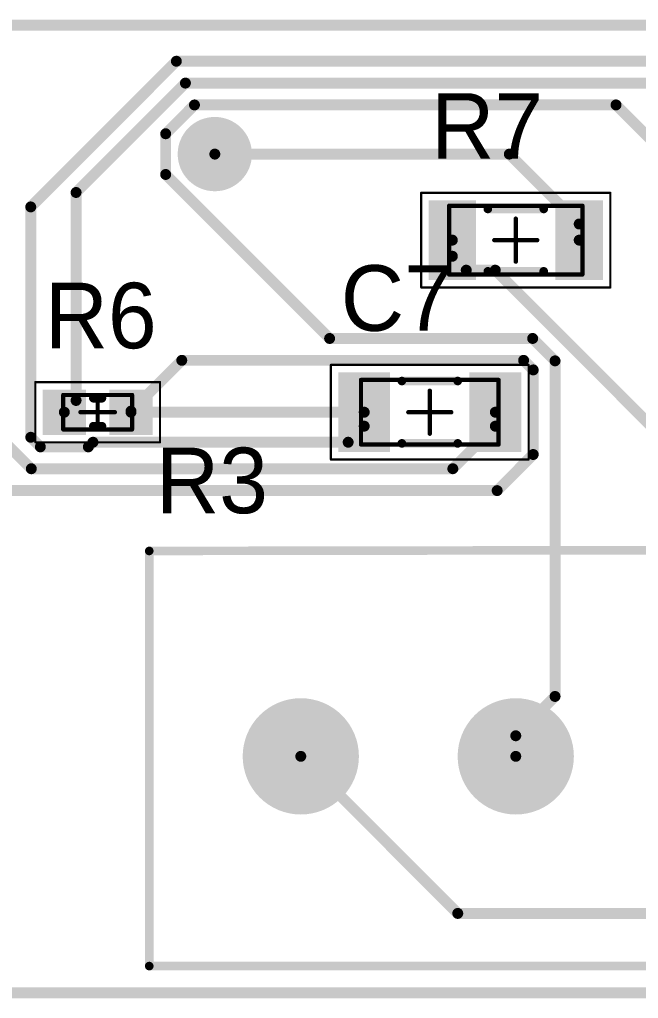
# Model space of a CAD drawing. Header units: millimetres. Extents: x 3.74 to 6.11, y 2.75 to 3.67.
# Drawn here: x 4.487 to 5.053, y 2.751 to 3.647 of the extents above; entities that cross this region are included whole.
import ezdxf

# ---------------------------------------------------------------- set-up
doc = ezdxf.new("R2010")
doc.units = ezdxf.units.MM
doc.header["$MEASUREMENT"] = 0
for name, color, linetype in [('BottomLayer', 5, 'Continuous'), ('BottomSolder', 6, 'Continuous'), ('Mechanical1', 6, 'Continuous'), ('Mechanical13', 56, 'Continuous'), ('Mechanical15', 56, 'Continuous'), ('MultiLayer', 9, 'Continuous'), ('PadHoleLayer', 156, 'Continuous'), ('TopLayer', 1, 'Continuous'), ('TopOverlay', 2, 'Continuous'), ('TopPaste', 8, 'Continuous'), ('TopSolder', 216, 'Continuous')]:
    doc.layers.add(name, color=color, linetype=linetype)

# ---------------------------------------------------------------- blocks, each defined once
blk = doc.blocks.new('1206_2')
at = {"layer": 'Mechanical13', "const_width": 0.00394}
for points in [[(-0.06102, -0.0315), (-0.06102, 0.0315)], [(-0.06102, 0.0315), (0.06102, 0.0315)], [(0.06102, -0.0315), (0.06102, 0.0315)], [(-0.06102, -0.0315), (0.06102, -0.0315)]]:
    blk.add_lwpolyline(points, dxfattribs=at)
at = {"layer": 'Mechanical13', "const_width": 0.00197}
for points in [[(-0.06201, 0.0315, 1), (-0.06004, 0.0315, 1)], [(-0.06201, 0.0315, 1), (-0.06004, 0.0315, 1)], [(0.06004, 0.0315, 1), (0.06201, 0.0315, 1)], [(0.06004, 0.0315, 1), (0.06201, 0.0315, 1)], [(-0.06201, -0.0315, 1), (-0.06004, -0.0315, 1)], [(-0.06201, -0.0315, 1), (-0.06004, -0.0315, 1)], [(0.06004, -0.0315, 1), (0.06201, -0.0315, 1)], [(0.06004, -0.0315, 1), (0.06201, -0.0315, 1)]]:
    blk.add_lwpolyline(points, format="xyb", close=True, dxfattribs=at)
at = {"layer": 'Mechanical15'}
for points, const_width in [([(-0.08661, -0.04331), (-0.08661, 0.04331)], 0.00197), ([(-0.08661, 0.04331), (0.08662, 0.04331)], 0.00197), ([(0.08662, -0.04331), (0.08662, 0.04331)], 0.00197), ([(0, -0.01969), (0, 0.01968)], 0.00394), ([(-0.01968, 0), (0.01969, 0)], 0.00394), ([(-0.08661, -0.04331), (0.08662, -0.04331)], 0.00197)]:
    blk.add_lwpolyline(points, dxfattribs=dict(at, const_width=const_width))
for points, const_width in [([(-0.08711, 0.04331, 1), (-0.08612, 0.04331, 1)], 0.000984), ([(-0.08711, 0.04331, 1), (-0.08612, 0.04331, 1)], 0.000984), ([(0.08612, 0.04331, 1), (0.08711, 0.04331, 1)], 0.000984), ([(0.08612, 0.04331, 1), (0.08711, 0.04331, 1)], 0.000984), ([(-0.00099, 0.01968, 1), (0.00098, 0.01968, 1)], 0.00197), ([(-0.02067, 0, 1), (-0.0187, 0, 1)], 0.00197), ([(0.0187, 0, 1), (0.02067, 0, 1)], 0.00197), ([(-0.00099, -0.01969, 1), (0.00098, -0.01969, 1)], 0.00197), ([(-0.08711, -0.04331, 1), (-0.08612, -0.04331, 1)], 0.000984), ([(-0.08711, -0.04331, 1), (-0.08612, -0.04331, 1)], 0.000984), ([(0.08612, -0.04331, 1), (0.08711, -0.04331, 1)], 0.000984), ([(0.08612, -0.04331, 1), (0.08711, -0.04331, 1)], 0.000984)]:
    blk.add_lwpolyline(points, format="xyb", close=True, dxfattribs=dict(at, const_width=const_width))
at = {"layer": 'TopLayer'}
for points in [[(-0.04035, -0.03248), (-0.04035, 0.03248), (-0.07579, -0.03248), (-0.07579, 0.03248)], [(0.07579, -0.03248), (0.07579, 0.03248), (0.04035, -0.03248), (0.04035, 0.03248)]]:
    blk.add_solid(points, dxfattribs=at)
at = {"layer": 'TopOverlay', "const_width": 0.00787}
for points in [[(-0.02559, 0.02854), (0.02559, 0.02854)], [(-0.02559, -0.02854), (0.02559, -0.02854)]]:
    blk.add_lwpolyline(points, dxfattribs=at)
at = {"layer": 'TopOverlay', "const_width": 0.00394}
for points in [[(-0.02756, 0.02854, 1), (-0.02362, 0.02854, 1)], [(0.02362, 0.02854, 1), (0.02756, 0.02854, 1)], [(-0.02756, -0.02854, 1), (-0.02362, -0.02854, 1)], [(0.02362, -0.02854, 1), (0.02756, -0.02854, 1)]]:
    blk.add_lwpolyline(points, format="xyb", close=True, dxfattribs=at)
at = {"layer": 'TopPaste'}
for points in [[(-0.04035, -0.03248), (-0.04035, 0.03248), (-0.07579, -0.03248), (-0.07579, 0.03248)], [(0.07579, -0.03248), (0.07579, 0.03248), (0.04035, -0.03248), (0.04035, 0.03248)]]:
    blk.add_solid(points, dxfattribs=at)
at = {"layer": 'TopSolder'}
for points in [[(-0.03635, -0.03648), (-0.03635, 0.03648), (-0.07979, -0.03648), (-0.07979, 0.03648)], [(0.07979, -0.03648), (0.07979, 0.03648), (0.03635, -0.03648), (0.03635, 0.03648)]]:
    blk.add_solid(points, dxfattribs=at)
blk = doc.blocks.new('T____3')
at = {"layer": 'Mechanical13', "const_width": 0.00394}
for points in [[(-0.0315, 0.01575), (0.0315, 0.01575)], [(-0.0315, -0.01575), (-0.0315, 0.01575)], [(0.0315, -0.01575), (0.0315, 0.01575)], [(-0.0315, -0.01575), (0.0315, -0.01575)]]:
    blk.add_lwpolyline(points, dxfattribs=at)
at = {"layer": 'Mechanical13', "const_width": 0.00197}
for points in [[(-0.03248, 0.01575, 1), (-0.03051, 0.01575, 1)], [(-0.03248, 0.01575, 1), (-0.03051, 0.01575, 1)], [(0.03051, 0.01575, 1), (0.03248, 0.01575, 1)], [(0.03051, 0.01575, 1), (0.03248, 0.01575, 1)], [(-0.03248, -0.01575, 1), (-0.03051, -0.01575, 1)], [(-0.03248, -0.01575, 1), (-0.03051, -0.01575, 1)], [(0.03051, -0.01575, 1), (0.03248, -0.01575, 1)], [(0.03051, -0.01575, 1), (0.03248, -0.01575, 1)]]:
    blk.add_lwpolyline(points, format="xyb", close=True, dxfattribs=at)
at = {"layer": 'Mechanical15'}
for points, const_width in [([(-0.05709, 0.02756), (0.05709, 0.02756)], 0.00197), ([(-0.05709, -0.02756), (-0.05709, 0.02756)], 0.00197), ([(0.05709, -0.02756), (0.05709, 0.02756)], 0.00197), ([(0, -0.01575), (0, 0.01575)], 0.00394), ([(-0.01575, 0), (0.01575, 0)], 0.00394), ([(-0.05709, -0.02756), (0.05709, -0.02756)], 0.00197)]:
    blk.add_lwpolyline(points, dxfattribs=dict(at, const_width=const_width))
for points, const_width in [([(-0.05758, 0.02756, 1), (-0.05659, 0.02756, 1)], 0.000984), ([(-0.05758, 0.02756, 1), (-0.05659, 0.02756, 1)], 0.000984), ([(0.05659, 0.02756, 1), (0.05758, 0.02756, 1)], 0.000984), ([(0.05659, 0.02756, 1), (0.05758, 0.02756, 1)], 0.000984), ([(-0.00099, 0.01575, 1), (0.00098, 0.01575, 1)], 0.00197), ([(-0.01673, 0, 1), (-0.01476, 0, 1)], 0.00197), ([(0.01476, 0, 1), (0.01673, 0, 1)], 0.00197), ([(-0.00099, -0.01575, 1), (0.00098, -0.01575, 1)], 0.00197), ([(-0.05758, -0.02756, 1), (-0.05659, -0.02756, 1)], 0.000984), ([(-0.05758, -0.02756, 1), (-0.05659, -0.02756, 1)], 0.000984), ([(0.05659, -0.02756, 1), (0.05758, -0.02756, 1)], 0.000984), ([(0.05659, -0.02756, 1), (0.05758, -0.02756, 1)], 0.000984)]:
    blk.add_lwpolyline(points, format="xyb", close=True, dxfattribs=dict(at, const_width=const_width))
at = {"layer": 'TopLayer'}
for points in [[(-0.01476, -0.01673), (-0.01476, 0.01673), (-0.04626, -0.01673), (-0.04626, 0.01673)], [(0.04626, -0.01673), (0.04626, 0.01673), (0.01476, -0.01673), (0.01476, 0.01673)]]:
    blk.add_solid(points, dxfattribs=at)
at = {"layer": 'TopOverlay', "const_width": 0.00787}
for points in [[(-0.00394, 0.01279), (0.00394, 0.01279)], [(-0.00394, -0.0128), (0.00394, -0.0128)]]:
    blk.add_lwpolyline(points, dxfattribs=at)
at = {"layer": 'TopOverlay', "const_width": 0.00394}
for points in [[(-0.00591, 0.01279, 1), (-0.00197, 0.01279, 1)], [(0.00197, 0.01279, 1), (0.00591, 0.01279, 1)], [(-0.00591, -0.0128, 1), (-0.00197, -0.0128, 1)], [(0.00197, -0.0128, 1), (0.00591, -0.0128, 1)]]:
    blk.add_lwpolyline(points, format="xyb", close=True, dxfattribs=at)
at = {"layer": 'TopPaste'}
for points in [[(-0.01476, -0.01673), (-0.01476, 0.01673), (-0.04626, -0.01673), (-0.04626, 0.01673)], [(0.04626, -0.01673), (0.04626, 0.01673), (0.01476, -0.01673), (0.01476, 0.01673)]]:
    blk.add_solid(points, dxfattribs=at)
at = {"layer": 'TopSolder'}
for points in [[(-0.01076, -0.02073), (-0.01076, 0.02073), (-0.05026, -0.02073), (-0.05026, 0.02073)], [(0.05026, -0.02073), (0.05026, 0.02073), (0.01076, -0.02073), (0.01076, 0.02073)]]:
    blk.add_solid(points, dxfattribs=at)
blk = doc.blocks.new('16K1_6')
at = {"layer": 'BottomLayer', "const_width": 0.04921}
for points in [[(-0.22146, 0, 1), (-0.17224, 0, 1)], [(-0.02461, 0, 1), (0.02461, 0, 1)], [(0.17224, 0, 1), (0.22146, 0, 1)]]:
    blk.add_lwpolyline(points, format="xyb", close=True, dxfattribs=at)
at = {"layer": 'BottomSolder', "const_width": 0.05321}
for points in [[(-0.22346, 0, 1), (-0.17024, 0, 1)], [(-0.02661, 0, 1), (0.02661, 0, 1)], [(0.17024, 0, 1), (0.22346, 0, 1)]]:
    blk.add_lwpolyline(points, format="xyb", close=True, dxfattribs=at)
at = {"layer": 'MultiLayer', "const_width": 0.04921}
for points in [[(-0.22146, 0, 1), (-0.17224, 0, 1)], [(-0.02461, 0, 1), (0.02461, 0, 1)], [(0.17224, 0, 1), (0.22146, 0, 1)]]:
    blk.add_lwpolyline(points, format="xyb", close=True, dxfattribs=at)
at = {"layer": 'PadHoleLayer', "const_width": 0.02362}
for points in [[(-0.20866, 0, 1), (-0.18504, 0, 1)], [(-0.01181, 0, 1), (0.01181, 0, 1)], [(0.18504, 0, 1), (0.20866, 0, 1)]]:
    blk.add_lwpolyline(points, format="xyb", close=True, dxfattribs=at)
at = {"layer": 'TopLayer', "const_width": 0.04921}
for points in [[(-0.22146, 0, 1), (-0.17224, 0, 1)], [(-0.02461, 0, 1), (0.02461, 0, 1)], [(0.17224, 0, 1), (0.22146, 0, 1)]]:
    blk.add_lwpolyline(points, format="xyb", close=True, dxfattribs=at)
at = {"layer": 'TopOverlay', "const_width": 0.00787}
for points in [[(-0.33563, 0.18799), (0.33169, 0.18898)], [(-0.33563, -0.19193), (-0.33563, 0.18799)], [(0.33169, -0.19193), (0.33169, 0.18898)], [(-0.33563, -0.19193), (0.33169, -0.19193)]]:
    blk.add_lwpolyline(points, dxfattribs=at)
at = {"layer": 'TopOverlay', "const_width": 0.00394}
for points in [[(-0.3376, 0.18799, 1), (-0.33366, 0.18799, 1)], [(-0.3376, 0.18799, 1), (-0.33366, 0.18799, 1)], [(0.32972, 0.18898, 1), (0.33366, 0.18898, 1)], [(0.32972, 0.18898, 1), (0.33366, 0.18898, 1)], [(-0.3376, -0.19193, 1), (-0.33366, -0.19193, 1)], [(-0.3376, -0.19193, 1), (-0.33366, -0.19193, 1)], [(0.32972, -0.19193, 1), (0.33366, -0.19193, 1)], [(0.32972, -0.19193, 1), (0.33366, -0.19193, 1)]]:
    blk.add_lwpolyline(points, format="xyb", close=True, dxfattribs=at)
at = {"layer": 'TopSolder', "const_width": 0.05321}
for points in [[(-0.22346, 0, 1), (-0.17024, 0, 1)], [(-0.02661, 0, 1), (0.02661, 0, 1)], [(0.17024, 0, 1), (0.22346, 0, 1)]]:
    blk.add_lwpolyline(points, format="xyb", close=True, dxfattribs=at)
blk = doc.blocks.new('F1_10')
at = {"layer": 'BottomLayer', "const_width": 0.03}
for points in [[(-0.34965, 0, 1), (-0.31965, 0, 1)], [(0.31964, 0, 1), (0.34964, 0, 1)]]:
    blk.add_lwpolyline(points, format="xyb", close=True, dxfattribs=at)
at = {"layer": 'BottomSolder', "const_width": 0.034}
for points in [[(-0.35165, 0, 1), (-0.31765, 0, 1)], [(0.31764, 0, 1), (0.35164, 0, 1)]]:
    blk.add_lwpolyline(points, format="xyb", close=True, dxfattribs=at)
at = {"layer": 'MultiLayer', "const_width": 0.03}
for points in [[(-0.34965, 0, 1), (-0.31965, 0, 1)], [(0.31964, 0, 1), (0.34964, 0, 1)]]:
    blk.add_lwpolyline(points, format="xyb", close=True, dxfattribs=at)
at = {"layer": 'PadHoleLayer', "const_width": 0.01181}
for points in [[(-0.34055, 0, 1), (-0.32874, 0, 1)], [(0.32874, 0, 1), (0.34055, 0, 1)]]:
    blk.add_lwpolyline(points, format="xyb", close=True, dxfattribs=at)
at = {"layer": 'TopLayer', "const_width": 0.03}
for points in [[(-0.34965, 0, 1), (-0.31965, 0, 1)], [(0.31964, 0, 1), (0.34964, 0, 1)]]:
    blk.add_lwpolyline(points, format="xyb", close=True, dxfattribs=at)
at = {"layer": 'TopSolder', "const_width": 0.034}
for points in [[(-0.35165, 0, 1), (-0.31765, 0, 1)], [(0.31764, 0, 1), (0.35164, 0, 1)]]:
    blk.add_lwpolyline(points, format="xyb", close=True, dxfattribs=at)
blk = doc.blocks.new('1206______12')
at = {"layer": 'Mechanical13', "const_width": 0.00394}
for points in [[(-0.06299, 0.02953), (0.06299, 0.02953)], [(-0.06299, -0.02953), (-0.06299, 0.02953)], [(0.06299, -0.02953), (0.06299, 0.02953)], [(-0.06299, -0.02953), (0.06299, -0.02953)]]:
    blk.add_lwpolyline(points, dxfattribs=at)
at = {"layer": 'Mechanical13', "const_width": 0.00197}
for points in [[(-0.06398, 0.02953, 1), (-0.06201, 0.02953, 1)], [(-0.06398, 0.02953, 1), (-0.06201, 0.02953, 1)], [(0.06201, 0.02953, 1), (0.06398, 0.02953, 1)], [(0.06201, 0.02953, 1), (0.06398, 0.02953, 1)], [(-0.06398, -0.02953, 1), (-0.06201, -0.02953, 1)], [(-0.06398, -0.02953, 1), (-0.06201, -0.02953, 1)], [(0.06201, -0.02953, 1), (0.06398, -0.02953, 1)], [(0.06201, -0.02953, 1), (0.06398, -0.02953, 1)]]:
    blk.add_lwpolyline(points, format="xyb", close=True, dxfattribs=at)
at = {"layer": 'Mechanical15'}
for points, const_width in [([(-0.09055, 0.04331), (0.09055, 0.04331)], 0.00197), ([(-0.09055, -0.04331), (-0.09055, 0.04331)], 0.00197), ([(0.09055, -0.04331), (0.09055, 0.04331)], 0.00197), ([(0, -0.01969), (0, 0.01968)], 0.00394), ([(-0.01968, 0), (0.01969, 0)], 0.00394), ([(-0.09055, -0.04331), (0.09055, -0.04331)], 0.00197)]:
    blk.add_lwpolyline(points, dxfattribs=dict(at, const_width=const_width))
for points, const_width in [([(-0.09104, 0.04331, 1), (-0.09006, 0.04331, 1)], 0.000984), ([(-0.09104, 0.04331, 1), (-0.09006, 0.04331, 1)], 0.000984), ([(0.09006, 0.04331, 1), (0.09104, 0.04331, 1)], 0.000984), ([(0.09006, 0.04331, 1), (0.09104, 0.04331, 1)], 0.000984), ([(-0.00098, 0.01968, 1), (0.00098, 0.01968, 1)], 0.00197), ([(-0.02067, 0, 1), (-0.0187, 0, 1)], 0.00197), ([(0.0187, 0, 1), (0.02067, 0, 1)], 0.00197), ([(-0.00098, -0.01969, 1), (0.00098, -0.01969, 1)], 0.00197), ([(-0.09104, -0.04331, 1), (-0.09006, -0.04331, 1)], 0.000984), ([(-0.09104, -0.04331, 1), (-0.09006, -0.04331, 1)], 0.000984), ([(0.09006, -0.04331, 1), (0.09104, -0.04331, 1)], 0.000984), ([(0.09006, -0.04331, 1), (0.09104, -0.04331, 1)], 0.000984)]:
    blk.add_lwpolyline(points, format="xyb", close=True, dxfattribs=dict(at, const_width=const_width))
at = {"layer": 'TopLayer'}
for points in [[(-0.04035, -0.03248), (-0.04035, 0.03248), (-0.07972, -0.03248), (-0.07972, 0.03248)], [(0.07972, -0.03248), (0.07972, 0.03248), (0.04035, -0.03248), (0.04035, 0.03248)]]:
    blk.add_solid(points, dxfattribs=at)
at = {"layer": 'TopOverlay', "const_width": 0.00787}
for points in [[(-0.02559, 0.02854), (0.02559, 0.02854)], [(-0.02559, -0.02854), (0.02559, -0.02854)]]:
    blk.add_lwpolyline(points, dxfattribs=at)
at = {"layer": 'TopOverlay', "const_width": 0.00394}
for points in [[(-0.02756, 0.02854, 1), (-0.02362, 0.02854, 1)], [(0.02362, 0.02854, 1), (0.02756, 0.02854, 1)], [(-0.02756, -0.02854, 1), (-0.02362, -0.02854, 1)], [(0.02362, -0.02854, 1), (0.02756, -0.02854, 1)]]:
    blk.add_lwpolyline(points, format="xyb", close=True, dxfattribs=at)
at = {"layer": 'TopPaste'}
for points in [[(-0.04035, -0.03248), (-0.04035, 0.03248), (-0.07972, -0.03248), (-0.07972, 0.03248)], [(0.07972, -0.03248), (0.07972, 0.03248), (0.04035, -0.03248), (0.04035, 0.03248)]]:
    blk.add_solid(points, dxfattribs=at)
at = {"layer": 'TopSolder'}
for points in [[(-0.03635, -0.03648), (-0.03635, 0.03648), (-0.08372, -0.03648), (-0.08372, 0.03648)], [(0.08372, -0.03648), (0.08372, 0.03648), (0.03635, -0.03648), (0.03635, 0.03648)]]:
    blk.add_solid(points, dxfattribs=at)

msp = doc.modelspace()

# ---------------------------------------------------------------- linework, layer by layer
at = {"layer": 'Mechanical1', "const_width": 0.01}
for points in [[(3.74016, 3.64173), (6.10236, 3.64173)], [(3.74016, 2.75591), (6.10236, 2.75591)]]:
    msp.add_lwpolyline(points, dxfattribs=at)
at = {"layer": 'TopLayer', "const_width": 0.01}
for points in [[(4.49681, 3.47529), (4.63015, 3.60862)], [(4.63015, 3.60862), (5.83582, 3.60862)], [(4.53831, 3.4885), (4.63843, 3.58862)], [(4.63843, 3.58862), (5.07378, 3.58862)], [(4.62035, 3.54226), (4.64671, 3.56862)], [(4.64671, 3.56862), (5.03276, 3.56862)], [(5.03276, 3.56862), (5.09646, 3.50492)], [(4.62035, 3.50498), (4.62035, 3.54226)], [(4.66535, 3.52362), (4.93504, 3.52362)], [(4.93504, 3.52362), (4.99902, 3.45965)], [(4.62035, 3.50498), (4.77045, 3.35488)], [(4.53831, 3.29815), (4.53831, 3.4885)], [(4.49681, 3.26446), (4.49681, 3.47529)], [(4.99902, 3.44488), (4.99902, 3.45965)], [(4.88287, 3.43012), (4.88287, 3.44488)], [(4.88287, 3.43012), (4.89559, 3.4174)], [(4.89559, 3.4174), (4.92219, 3.4174)], [(4.92219, 3.4174), (5.08047, 3.25912)], [(4.77045, 3.35488), (4.95643, 3.35488)], [(4.95643, 3.35488), (4.97693, 3.33438)], [(4.58858, 3.28839), (4.63508, 3.33488)], [(4.63508, 3.33488), (4.94814, 3.33488)], [(4.94814, 3.33488), (4.95693, 3.3261)], [(4.97693, 3.02727), (4.97693, 3.33438)], [(4.95693, 3.24871), (4.95693, 3.3261)], [(4.42042, 3.31256), (4.49731, 3.23567)], [(4.52756, 3.2874), (4.53831, 3.29815)], [(4.58858, 3.2874), (4.58858, 3.28839)], [(4.58858, 3.2874), (4.80217, 3.2874)], [(4.80217, 3.27461), (4.80217, 3.2874)], [(4.92224, 3.27461), (4.92224, 3.2874)], [(4.78748, 3.25992), (4.80217, 3.27461)], [(4.88331, 3.23567), (4.92224, 3.27461)], [(4.49681, 3.26446), (4.5056, 3.25567)], [(4.54952, 3.25567), (4.55377, 3.25992)], [(4.55377, 3.25992), (4.78748, 3.25992)], [(4.5056, 3.25567), (4.54952, 3.25567)], [(4.92389, 3.21567), (4.95693, 3.24871)], [(4.49731, 3.23567), (4.88331, 3.23567)], [(4.45712, 3.21567), (4.92389, 3.21567)], [(4.94094, 2.99128), (4.97693, 3.02727)], [(4.94094, 2.97244), (4.94094, 2.99128)], [(4.74409, 2.97244), (4.88783, 2.8287)], [(4.88783, 2.8287), (5.40488, 2.8287)]]:
    msp.add_lwpolyline(points, dxfattribs=at)
at = {"layer": 'TopLayer', "const_width": 0.005}
for points in [[(4.62765, 3.60862, 1), (4.63265, 3.60862, 1)], [(4.62765, 3.60862, 1), (4.63265, 3.60862, 1)], [(4.63593, 3.58862, 1), (4.64093, 3.58862, 1)], [(4.63593, 3.58862, 1), (4.64093, 3.58862, 1)], [(4.64421, 3.56862, 1), (4.64921, 3.56862, 1)], [(4.64421, 3.56862, 1), (4.64921, 3.56862, 1)], [(5.03026, 3.56862, 1), (5.03526, 3.56862, 1)], [(5.03026, 3.56862, 1), (5.03526, 3.56862, 1)], [(4.61785, 3.54226, 1), (4.62285, 3.54226, 1)], [(4.61785, 3.54226, 1), (4.62285, 3.54226, 1)], [(4.66285, 3.52362, 1), (4.66785, 3.52362, 1)], [(4.93254, 3.52362, 1), (4.93754, 3.52362, 1)], [(4.93254, 3.52362, 1), (4.93754, 3.52362, 1)], [(4.61785, 3.50498, 1), (4.62285, 3.50498, 1)], [(4.61785, 3.50498, 1), (4.62285, 3.50498, 1)], [(4.53581, 3.4885, 1), (4.54081, 3.4885, 1)], [(4.53581, 3.4885, 1), (4.54081, 3.4885, 1)], [(4.49431, 3.47529, 1), (4.49931, 3.47529, 1)], [(4.49431, 3.47529, 1), (4.49931, 3.47529, 1)], [(4.99652, 3.45965, 1), (5.00152, 3.45965, 1)], [(4.99652, 3.45965, 1), (5.00152, 3.45965, 1)], [(4.88037, 3.44488, 1), (4.88537, 3.44488, 1)], [(4.99652, 3.44488, 1), (5.00152, 3.44488, 1)], [(4.88037, 3.43012, 1), (4.88537, 3.43012, 1)], [(4.88037, 3.43012, 1), (4.88537, 3.43012, 1)], [(4.89309, 3.4174, 1), (4.89809, 3.4174, 1)], [(4.89309, 3.4174, 1), (4.89809, 3.4174, 1)], [(4.91969, 3.4174, 1), (4.92469, 3.4174, 1)], [(4.91969, 3.4174, 1), (4.92469, 3.4174, 1)], [(4.76795, 3.35488, 1), (4.77295, 3.35488, 1)], [(4.76795, 3.35488, 1), (4.77295, 3.35488, 1)], [(4.95393, 3.35488, 1), (4.95893, 3.35488, 1)], [(4.95393, 3.35488, 1), (4.95893, 3.35488, 1)], [(4.63258, 3.33488, 1), (4.63758, 3.33488, 1)], [(4.63258, 3.33488, 1), (4.63758, 3.33488, 1)], [(4.94564, 3.33488, 1), (4.95064, 3.33488, 1)], [(4.94564, 3.33488, 1), (4.95064, 3.33488, 1)], [(4.97443, 3.33438, 1), (4.97943, 3.33438, 1)], [(4.97443, 3.33438, 1), (4.97943, 3.33438, 1)], [(4.95443, 3.3261, 1), (4.95943, 3.3261, 1)], [(4.95443, 3.3261, 1), (4.95943, 3.3261, 1)], [(4.53581, 3.29815, 1), (4.54081, 3.29815, 1)], [(4.53581, 3.29815, 1), (4.54081, 3.29815, 1)], [(4.52506, 3.2874, 1), (4.53006, 3.2874, 1)], [(4.58608, 3.28839, 1), (4.59108, 3.28839, 1)], [(4.58608, 3.28839, 1), (4.59108, 3.28839, 1)], [(4.58608, 3.2874, 1), (4.59108, 3.2874, 1)], [(4.58608, 3.2874, 1), (4.59108, 3.2874, 1)], [(4.79967, 3.2874, 1), (4.80467, 3.2874, 1)], [(4.79967, 3.2874, 1), (4.80467, 3.2874, 1)], [(4.91974, 3.2874, 1), (4.92474, 3.2874, 1)], [(4.79967, 3.27461, 1), (4.80467, 3.27461, 1)], [(4.79967, 3.27461, 1), (4.80467, 3.27461, 1)], [(4.91974, 3.27461, 1), (4.92474, 3.27461, 1)], [(4.91974, 3.27461, 1), (4.92474, 3.27461, 1)], [(4.49431, 3.26446, 1), (4.49931, 3.26446, 1)], [(4.49431, 3.26446, 1), (4.49931, 3.26446, 1)], [(4.55127, 3.25992, 1), (4.55627, 3.25992, 1)], [(4.55127, 3.25992, 1), (4.55627, 3.25992, 1)], [(4.78498, 3.25992, 1), (4.78998, 3.25992, 1)], [(4.78498, 3.25992, 1), (4.78998, 3.25992, 1)], [(4.5031, 3.25567, 1), (4.5081, 3.25567, 1)], [(4.5031, 3.25567, 1), (4.5081, 3.25567, 1)], [(4.54702, 3.25567, 1), (4.55202, 3.25567, 1)], [(4.54702, 3.25567, 1), (4.55202, 3.25567, 1)], [(4.95443, 3.24871, 1), (4.95943, 3.24871, 1)], [(4.95443, 3.24871, 1), (4.95943, 3.24871, 1)], [(4.49481, 3.23567, 1), (4.49981, 3.23567, 1)], [(4.49481, 3.23567, 1), (4.49981, 3.23567, 1)], [(4.88081, 3.23567, 1), (4.88581, 3.23567, 1)], [(4.88081, 3.23567, 1), (4.88581, 3.23567, 1)], [(4.92139, 3.21567, 1), (4.92639, 3.21567, 1)], [(4.92139, 3.21567, 1), (4.92639, 3.21567, 1)], [(4.97443, 3.02727, 1), (4.97943, 3.02727, 1)], [(4.97443, 3.02727, 1), (4.97943, 3.02727, 1)], [(4.93844, 2.99128, 1), (4.94344, 2.99128, 1)], [(4.93844, 2.99128, 1), (4.94344, 2.99128, 1)], [(4.74159, 2.97244, 1), (4.74659, 2.97244, 1)], [(4.93844, 2.97244, 1), (4.94344, 2.97244, 1)], [(4.88533, 2.8287, 1), (4.89033, 2.8287, 1)], [(4.88533, 2.8287, 1), (4.89033, 2.8287, 1)]]:
    msp.add_lwpolyline(points, format="xyb", close=True, dxfattribs=at)

# ---------------------------------------------------------------- block references
at = {"rotation": 180}
msp.add_blockref('F1_10', (4.33071, 3.52362), dxfattribs=at)
for name, p in [('1206_2', (4.94094, 3.44488)), ('1206______12', (4.8622, 3.2874)), ('T____3', (4.55807, 3.2874)), ('16K1_6', (4.94094, 2.97244))]:
    msp.add_blockref(name, p)

# ---------------------------------------------------------------- texts
at = {"layer": 'TopOverlay'}
for s, p in [('R7', (4.86344, 3.51938)), ('C7', (4.7807, 3.3619)), ('R6', (4.50957, 3.3459)), ('R3', (4.61144, 3.19494))]:
    msp.add_text(s, height=0.06, dxfattribs=at).set_placement(p)

doc.saveas('drawing.dxf')
